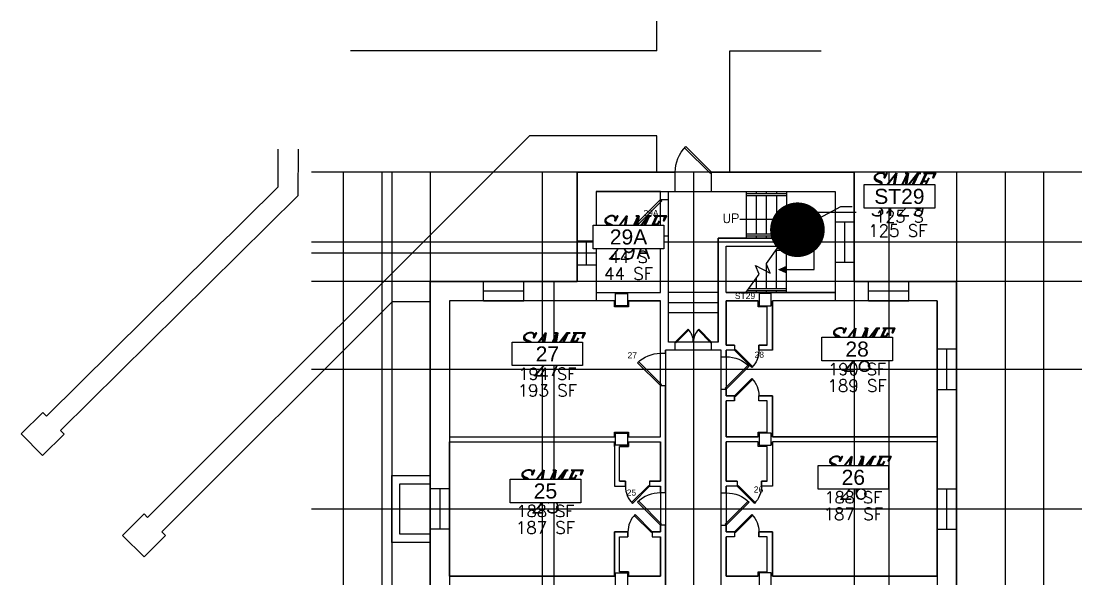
# Model space of a CAD drawing. Header units: inches. Extents: x 3065839 to 3066144, y 1245232 to 1245521.
# Drawn here: x 3065915.5 to 3066002.8, y 1245474.7 to 1245520.6 of the extents above; entities that cross this region are included whole.
import ezdxf
from ezdxf.enums import TextEntityAlignment as Align

# ---------------------------------------------------------------- set-up
doc = ezdxf.new("R2010")
doc.units = ezdxf.units.IN
doc.header["$MEASUREMENT"] = 0
doc.set_wipeout_variables(frame=1)
for name, color, linetype in [('A-ANNO-RMNO', 4, 'Continuous'), ('A-ANNO-RMNO-OLD', 4, 'Continuous'), ('A-ANNO-RMSF', 4, 'Continuous'), ('A-DOOR', 2, 'Continuous'), ('A-FLOR-LEVL', 3, 'Continuous'), ('A-GLAZ', 2, 'Continuous'), ('A-SPAC-ANOT', 7, 'Continuous'), ('A-SPAC-GROS', 6, 'Continuous'), ('A-SPAC-PPLN-AREA', 3, 'Continuous'), ('A-SPAC-RMBX', 4, 'Continuous'), ('A-SPAC-RMDR', 7, 'Continuous'), ('A-SPAC-RMNO', 4, 'Continuous'), ('A-SPAC-RMTW', 4, 'Continuous'), ('A-SPAC-WPBX', 4, 'Continuous'), ('A-WALL', 7, 'Continuous'), ('L-SITE', 1, 'Continuous'), ('S-COLS', 5, 'Continuous'), ('S-GRID', 1, 'Continuous')]:
    doc.layers.add(name, color=color, linetype=linetype)
doc.styles.add('FAI1', font='arial.ttf')
doc.styles.add('RMTAG-OLDNUM', font='complex.shx', dxfattribs={"oblique": 25, "height": 17})
doc.styles.add('RMTAG-RMNUM', font='simplex', dxfattribs={"height": 17})
doc.styles.add('RMTAG-SQFT', font='simplex', dxfattribs={"height": 12})
doc.styles.add('ROMANS', font='romans.shx')
doc.styles.add('SIMPLEX', font='simplex')
doc.styles.get("Standard").update_dxf_attribs({"font": 'arial.ttf'})
doc.dimstyles.get("Standard").update_dxf_attribs({"dimtxt": 0.18, "dimasz": 0.18, "dimexe": 0.18, "dimexo": 0.0625, "dimgap": 0.09, "dimtad": 0, "dimtih": 1, "dimtoh": 1, "dimdec": 4, "dimzin": 0, "dimdsep": 46, "dimtxsty": 'Standard', "dimcen": 0.09, "dimadec": 0, "dimazin": 0, "dimtfac": 1, "dimtdec": 4, "dimtofl": 0, "dimtmove": 0, "dimatfit": 3, "dimfxl": 1, "dimtolj": 1, "dimtzin": 0, "dimarcsym": 0})

# ---------------------------------------------------------------- blocks, each defined once
blk = doc.blocks.new('RMTAG3')
at = {"layer": 'A-ANNO-RMNO', "style": 'RMTAG-RMNUM'}
blk.add_attdef('ROOM#', text='', height=17, dxfattribs=at).set_placement((0, 0), align=Align.BOTTOM_CENTER)
at = {"layer": 'A-ANNO-RMNO-OLD', "style": 'RMTAG-OLDNUM', "oblique": 25}
blk.add_attdef('OLDROOM#', text='', height=17, dxfattribs=at).set_placement((0, 25.5), align=Align.BOTTOM_CENTER)
at = {"layer": 'A-ANNO-RMSF', "style": 'RMTAG-SQFT'}
blk.add_attdef('SQ-FT', text='', height=12, dxfattribs=at).set_placement((0, -19), align=Align.BOTTOM_CENTER)
blk = doc.blocks.new('AWI002')
blk.add_line((-0.5, -1), (0.5, -1))
blk = doc.blocks.new('ADO001')
for p, q in [((0.207106, 0.707105), (-0.499999, 0)), ((-0.465625, -0.034373), (0.240643, 0.671896)), ((-0.499999, 0), (-0.465625, -0.034373))]:
    blk.add_line(p, q)
blk.add_arc((-0.499999, 0), 0.999997, 0, 45)
blk = doc.blocks.new('ADO101')
for p, q in [((0.465624, -0.034373), (-0.240645, 0.671896)), ((-0.207108, 0.707105), (0.499997, 0)), ((0.499997, 0), (0.465624, -0.034373))]:
    blk.add_line(p, q)
blk.add_arc((0.499997, 0), 0.999997, 135, 180)
blk = doc.blocks.new('ADO401')
for p, q in [((-0.146446, 0.353552), (-0.499999, 0)), ((-0.482812, -0.017187), (-0.129678, 0.335948)), ((-0.129678, 0.335948), (-0.146446, 0.353552)), ((0.129678, 0.335948), (0.146446, 0.353552)), ((0.482812, -0.017187), (0.129678, 0.335948)), ((0.146446, 0.353552), (0.499999, 0)), ((-0.499999, 0), (-0.482812, -0.017187)), ((0.499999, 0), (0.482812, -0.017187))]:
    blk.add_line(p, q)
for centre, start, end in [((-0.499999, 0), 0, 45), ((0.499999, 0), 135, 180)]:
    blk.add_arc(centre, 0.499999, start, end)
blk = doc.blocks.new('FMGRM1')
at = {"style": 'FAI1'}
for tag, p in [('DATA1', (0, -0.284)), ('DATA2', (0, -0.443)), ('DATA3', (0, -0.602)), ('DATA4', (0, -0.762)), ('DATA5', (0, -0.921))]:
    blk.add_attdef(tag, text='', height=0.117, dxfattribs=at).set_placement(p, align=Align.CENTER)
at = {"layer": 'A-SPAC-RMDR', "style": 'FAI1'}
blk.add_attdef('RMDOOR', text='', height=0.08, dxfattribs=at).set_placement((0, 0.257), align=Align.MIDDLE)
at = {"layer": 'A-SPAC-RMNO', "style": 'FAI1'}
blk.add_attdef('RMNUMB', text='', height=0.16, dxfattribs=at).set_placement((0, 0), align=Align.MIDDLE)
at = {"linetype": 'Continuous'}
blk.add_wipeout([(-0.375, -0.125), (0.375, -0.125), (0.375, 0.125), (-0.375, 0.125)], dxfattribs=at).dxf.layer = 'A-SPAC-WPBX'
at = {"layer": 'A-SPAC-RMBX', "linetype": 'Continuous'}
blk.add_lwpolyline([(-0.375, 0.125), (0.375, 0.125), (0.375, -0.125), (-0.375, -0.125)], close=True, dxfattribs=at)

msp = doc.modelspace()

# ---------------------------------------------------------------- linework, layer by layer
at = {"layer": 'A-ANNO-RMNO'}
msp.add_line((3065980.632, 1245504.895), (3065984.266, 1245504.895), dxfattribs=at)
msp.add_solid([(3065980.632, 1245504.729), (3065980.632, 1245505.062), (3065979.632, 1245504.895)], dxfattribs=at)
at = {"layer": 'A-FLOR-LEVL'}
for p, q in [((3065975.185, 1245506.596), (3065975.185, 1245502.763)), ((3065975.185, 1245506.43), (3065978.518, 1245506.43)), ((3065975.185, 1245506.263), (3065978.518, 1245506.263)), ((3065976.018, 1245506.596), (3065976.018, 1245506.43)), ((3065976.018, 1245506.263), (3065976.018, 1245503.096)), ((3065976.852, 1245506.596), (3065976.852, 1245506.43)), ((3065976.852, 1245506.263), (3065976.852, 1245503.096)), ((3065977.685, 1245506.596), (3065977.685, 1245506.43)), ((3065977.685, 1245506.263), (3065977.685, 1245503.096)), ((3065978.518, 1245506.596), (3065978.518, 1245502.763)), ((3065980.793, 1245504.286), (3065974.676, 1245504.286)), ((3065980.793, 1245500.157), (3065980.793, 1245504.286)), ((3065975.185, 1245503.096), (3065978.518, 1245503.096)), ((3065975.185, 1245502.93), (3065978.518, 1245502.93)), ((3065976.018, 1245502.93), (3065976.018, 1245502.763)), ((3065976.852, 1245502.93), (3065976.852, 1245502.763)), ((3065977.685, 1245502.93), (3065977.685, 1245502.763)), ((3065976.869, 1245500.664), (3065977.879, 1245502.096)), ((3065977.702, 1245498.596), (3065977.702, 1245501.846)), ((3065977.761, 1245501.93), (3065978.518, 1245501.93)), ((3065978.518, 1245498.263), (3065978.518, 1245502.096)), ((3065977.644, 1245501.763), (3065978.518, 1245501.763)), ((3065976.869, 1245498.596), (3065976.869, 1245500.664)), ((3065978.547, 1245500.157), (3065980.793, 1245500.157)), ((3065975.202, 1245498.3), (3065976.254, 1245499.792)), ((3065976.035, 1245498.596), (3065976.035, 1245499.482)), ((3065975.293, 1245498.43), (3065978.518, 1245498.43)), ((3065975.411, 1245498.596), (3065978.518, 1245498.596)), ((3065976.035, 1245498.263), (3065976.035, 1245498.43)), ((3065976.869, 1245498.263), (3065976.869, 1245498.43)), ((3065977.702, 1245498.263), (3065977.702, 1245498.43)), ((3065972.893, 1245498.263), (3065968.81, 1245498.263)), ((3065972.893, 1245497.43), (3065968.81, 1245497.43)), ((3065972.893, 1245496.596), (3065968.81, 1245496.596))]:
    msp.add_line(p, q, dxfattribs=at)
msp.add_lwpolyline([(3065976.254, 1245499.792), (3065975.971, 1245500.501), (3065977.17, 1245499.858), (3065976.87, 1245500.605)], dxfattribs=at)
msp.add_solid([(3065978.547, 1245499.823), (3065978.547, 1245500.49), (3065977.8, 1245500.157)], dxfattribs=at)
at = {"layer": 'A-GLAZ'}
for p, q in [((3065982.518, 1245504.096), (3065982.518, 1245500.763)), ((3065984.102, 1245504.096), (3065984.102, 1245500.763)), ((3065961.268, 1245502.513), (3065961.268, 1245500.513)), ((3065962.852, 1245502.513), (3065962.852, 1245500.513)), ((3065953.56, 1245499.18), (3065956.893, 1245499.18)), ((3065985.268, 1245499.18), (3065988.602, 1245499.18)), ((3065953.56, 1245497.596), (3065956.893, 1245497.596)), ((3065985.268, 1245497.581), (3065988.602, 1245497.581)), ((3065990.935, 1245493.596), (3065990.935, 1245490.263)), ((3065992.519, 1245493.596), (3065992.519, 1245490.263)), ((3065949.185, 1245478.763), (3065949.185, 1245482.096)), ((3065950.768, 1245478.763), (3065950.768, 1245482.096)), ((3065990.935, 1245482.096), (3065990.935, 1245478.763)), ((3065992.519, 1245482.096), (3065992.519, 1245478.763))]:
    msp.add_line(p, q, dxfattribs=at)
at = {"layer": 'A-SPAC-GROS'}
msp.add_lwpolyline([(3065996.518, 1245339.346), (3065992.519, 1245339.346), (3065992.519, 1245499.18), (3065984.102, 1245499.18), (3065984.102, 1245508.18), (3065961.268, 1245508.18), (3065961.268, 1245499.18), (3065949.185, 1245499.18), (3065949.185, 1245348.313), (3065945.185, 1245348.313), (3065945.185, 1245310.346), (3065996.518, 1245310.346)], close=True, dxfattribs=at)
at = {"layer": 'A-SPAC-PPLN-AREA'}
for points in [[(3065968.143, 1245506.596), (3065962.852, 1245506.596), (3065962.852, 1245498.263), (3065968.143, 1245498.263)], [(3065968.81, 1245494.18), (3065968.81, 1245506.596), (3065982.518, 1245506.596), (3065982.518, 1245498.263), (3065973.56, 1245498.263), (3065973.56, 1245502.096), (3065978.518, 1245502.096), (3065978.518, 1245502.763), (3065972.893, 1245502.763), (3065972.893, 1245494.18)], [(3065968.143, 1245497.596), (3065965.518, 1245497.596), (3065965.518, 1245497.096), (3065964.352, 1245497.096), (3065964.352, 1245497.596), (3065950.768, 1245497.596), (3065950.768, 1245486.388), (3065964.352, 1245486.388), (3065964.352, 1245486.763), (3065965.518, 1245486.763), (3065965.518, 1245486.388), (3065968.143, 1245486.388)], [(3065990.935, 1245497.581), (3065977.352, 1245497.581), (3065977.352, 1245493.513), (3065976.248, 1245493.513), (3065976.248, 1245493.93), (3065976.935, 1245493.93), (3065976.935, 1245497.096), (3065976.185, 1245497.096), (3065976.185, 1245497.581), (3065973.56, 1245497.581), (3065973.56, 1245493.93), (3065974.248, 1245493.93), (3065974.248, 1245493.513), (3065973.56, 1245493.513), (3065973.56, 1245489.763), (3065974.248, 1245489.763), (3065974.248, 1245489.346), (3065973.56, 1245489.346), (3065973.56, 1245486.388), (3065976.185, 1245486.388), (3065976.185, 1245486.763), (3065976.935, 1245486.763), (3065976.935, 1245489.346), (3065976.248, 1245489.346), (3065976.248, 1245489.763), (3065977.352, 1245489.763), (3065977.352, 1245486.388), (3065990.935, 1245486.388)], [(3065972.352, 1245493.513), (3065969.352, 1245493.513), (3065968.56, 1245493.513), (3065968.56, 1245359.471), (3065965.685, 1245359.471), (3065965.685, 1245348.18), (3065967.414, 1245348.18), (3065971.414, 1245348.18), (3065973.143, 1245348.18), (3065973.143, 1245493.513)], [(3065950.768, 1245485.971), (3065964.352, 1245485.971), (3065964.352, 1245482.305), (3065965.248, 1245482.305), (3065965.248, 1245482.721), (3065964.768, 1245482.721), (3065964.768, 1245485.596), (3065965.518, 1245485.596), (3065965.518, 1245485.971), (3065968.143, 1245485.971), (3065968.143, 1245482.721), (3065967.248, 1245482.721), (3065967.248, 1245482.305), (3065968.143, 1245482.305), (3065968.143, 1245478.555), (3065967.456, 1245478.555), (3065967.456, 1245478.138), (3065968.143, 1245478.138), (3065968.143, 1245474.888), (3065965.518, 1245474.888), (3065965.518, 1245475.263), (3065964.768, 1245475.263), (3065964.768, 1245478.138), (3065965.456, 1245478.138), (3065965.456, 1245478.555), (3065964.352, 1245478.555), (3065964.352, 1245474.888), (3065950.768, 1245474.888)], [(3065990.935, 1245485.971), (3065977.352, 1245485.971), (3065977.352, 1245482.305), (3065976.456, 1245482.305), (3065976.456, 1245482.721), (3065976.935, 1245482.721), (3065976.935, 1245485.596), (3065976.185, 1245485.596), (3065976.185, 1245485.971), (3065973.56, 1245485.971), (3065973.56, 1245482.721), (3065974.456, 1245482.721), (3065974.456, 1245482.305), (3065973.56, 1245482.305), (3065973.56, 1245478.555), (3065974.248, 1245478.555), (3065974.248, 1245478.138), (3065973.56, 1245478.138), (3065973.56, 1245474.888), (3065976.185, 1245474.888), (3065976.185, 1245475.263), (3065976.935, 1245475.263), (3065976.935, 1245478.138), (3065976.248, 1245478.138), (3065976.248, 1245478.555), (3065977.352, 1245478.555), (3065977.352, 1245474.888), (3065990.935, 1245474.888)]]:
    msp.add_lwpolyline(points, close=True, dxfattribs=at)
at = {"layer": 'A-WALL'}
for p, q in [((3065961.268, 1245499.18), (3065961.268, 1245508.18)), ((3065961.268, 1245508.18), (3065969.352, 1245508.18)), ((3065969.352, 1245506.596), (3065969.352, 1245508.18)), ((3065972.352, 1245508.18), (3065984.102, 1245508.18)), ((3065972.352, 1245506.596), (3065972.352, 1245508.18)), ((3065984.102, 1245499.18), (3065984.102, 1245508.18)), ((3065962.852, 1245506.596), (3065969.352, 1245506.596)), ((3065962.852, 1245506.596), (3065962.852, 1245497.596)), ((3065968.143, 1245505.93), (3065968.143, 1245506.596)), ((3065968.81, 1245505.93), (3065968.81, 1245506.596)), ((3065972.352, 1245506.596), (3065982.518, 1245506.596)), ((3065982.518, 1245506.596), (3065982.518, 1245497.581)), ((3065968.143, 1245505.93), (3065968.81, 1245505.93)), ((3065982.518, 1245504.096), (3065984.102, 1245504.096)), ((3065968.143, 1245498.263), (3065968.143, 1245502.93)), ((3065968.143, 1245502.93), (3065968.81, 1245502.93)), ((3065968.81, 1245494.18), (3065968.81, 1245502.93)), ((3065972.893, 1245494.18), (3065972.893, 1245502.763)), ((3065972.893, 1245502.763), (3065978.518, 1245502.763)), ((3065978.518, 1245502.763), (3065978.518, 1245502.096)), ((3065962.852, 1245502.513), (3065961.268, 1245502.513)), ((3065973.56, 1245498.263), (3065973.56, 1245502.096)), ((3065973.56, 1245502.096), (3065978.518, 1245502.096)), ((3065962.852, 1245500.513), (3065961.268, 1245500.513)), ((3065982.518, 1245500.763), (3065984.102, 1245500.763)), ((3065949.185, 1245499.18), (3065961.268, 1245499.18)), ((3065949.185, 1245348.313), (3065949.185, 1245499.18)), ((3065953.56, 1245497.596), (3065953.56, 1245499.18)), ((3065956.893, 1245497.596), (3065956.893, 1245499.18)), ((3065984.102, 1245499.18), (3065992.519, 1245499.18)), ((3065985.268, 1245497.581), (3065985.268, 1245499.18)), ((3065988.602, 1245497.581), (3065988.602, 1245499.18)), ((3065992.519, 1245345.513), (3065992.519, 1245499.18)), ((3065950.768, 1245497.596), (3065950.768, 1245348.18)), ((3065964.352, 1245497.596), (3065950.768, 1245497.596)), ((3065962.852, 1245498.263), (3065968.143, 1245498.263)), ((3065964.352, 1245498.263), (3065965.518, 1245498.263)), ((3065964.352, 1245497.096), (3065964.352, 1245497.596)), ((3065965.518, 1245497.596), (3065965.518, 1245497.096)), ((3065965.518, 1245497.596), (3065968.143, 1245497.596)), ((3065968.143, 1245493.263), (3065968.143, 1245497.596)), ((3065973.56, 1245498.263), (3065982.518, 1245498.263)), ((3065973.56, 1245497.581), (3065976.185, 1245497.581)), ((3065973.56, 1245493.93), (3065973.56, 1245497.581)), ((3065976.185, 1245497.096), (3065976.185, 1245497.581)), ((3065977.352, 1245497.581), (3065977.352, 1245497.096)), ((3065977.352, 1245493.513), (3065977.352, 1245497.581)), ((3065990.935, 1245497.581), (3065977.352, 1245497.581)), ((3065990.935, 1245497.581), (3065990.935, 1245344.846)), ((3065965.518, 1245497.096), (3065964.352, 1245497.096)), ((3065976.935, 1245497.096), (3065976.185, 1245497.096)), ((3065976.935, 1245493.93), (3065976.935, 1245497.096)), ((3065969.352, 1245494.18), (3065968.81, 1245494.18)), ((3065969.352, 1245493.513), (3065969.352, 1245494.18)), ((3065972.893, 1245494.18), (3065972.352, 1245494.18)), ((3065972.352, 1245493.513), (3065972.352, 1245494.18)), ((3065968.143, 1245493.263), (3065968.56, 1245493.263)), ((3065968.56, 1245493.263), (3065968.56, 1245493.513)), ((3065969.352, 1245493.513), (3065968.56, 1245493.513)), ((3065973.143, 1245493.513), (3065972.352, 1245493.513)), ((3065973.143, 1245492.971), (3065973.143, 1245493.513)), ((3065974.248, 1245493.93), (3065973.56, 1245493.93)), ((3065974.248, 1245493.513), (3065973.56, 1245493.513)), ((3065973.56, 1245492.971), (3065973.56, 1245493.513)), ((3065974.248, 1245493.93), (3065974.248, 1245493.513)), ((3065976.935, 1245493.93), (3065976.248, 1245493.93)), ((3065976.248, 1245493.93), (3065976.248, 1245493.513)), ((3065977.352, 1245493.513), (3065976.248, 1245493.513)), ((3065992.519, 1245493.596), (3065990.935, 1245493.596)), ((3065973.143, 1245492.971), (3065973.56, 1245492.971)), ((3065968.143, 1245486.388), (3065968.143, 1245490.596)), ((3065968.143, 1245490.596), (3065968.56, 1245490.596)), ((3065968.56, 1245481.763), (3065968.56, 1245490.596)), ((3065973.143, 1245481.763), (3065973.143, 1245490.305)), ((3065973.143, 1245490.305), (3065973.56, 1245490.305)), ((3065973.56, 1245489.763), (3065973.56, 1245490.305)), ((3065974.248, 1245489.763), (3065973.56, 1245489.763)), ((3065974.248, 1245489.346), (3065974.248, 1245489.763)), ((3065977.352, 1245489.763), (3065976.248, 1245489.763)), ((3065976.248, 1245489.346), (3065976.248, 1245489.763)), ((3065977.352, 1245486.388), (3065977.352, 1245489.763)), ((3065992.519, 1245490.263), (3065990.935, 1245490.263)), ((3065973.56, 1245486.388), (3065973.56, 1245489.346)), ((3065974.248, 1245489.346), (3065973.56, 1245489.346)), ((3065976.935, 1245489.346), (3065976.248, 1245489.346)), ((3065976.935, 1245486.763), (3065976.935, 1245489.346)), ((3065950.768, 1245486.388), (3065964.352, 1245486.388)), ((3065964.352, 1245486.763), (3065965.518, 1245486.763)), ((3065964.352, 1245486.388), (3065964.352, 1245486.763)), ((3065965.518, 1245486.763), (3065965.518, 1245486.388)), ((3065965.518, 1245486.388), (3065968.143, 1245486.388)), ((3065976.185, 1245486.388), (3065973.56, 1245486.388)), ((3065976.185, 1245486.763), (3065976.935, 1245486.763)), ((3065976.185, 1245486.388), (3065976.185, 1245486.763)), ((3065977.352, 1245486.763), (3065977.352, 1245486.388)), ((3065990.935, 1245486.388), (3065977.352, 1245486.388)), ((3065950.768, 1245485.971), (3065964.352, 1245485.971)), ((3065964.352, 1245485.596), (3065964.352, 1245485.971)), ((3065964.352, 1245485.971), (3065964.352, 1245482.305)), ((3065965.518, 1245485.596), (3065964.768, 1245485.596)), ((3065964.768, 1245482.721), (3065964.768, 1245485.596)), ((3065965.518, 1245485.971), (3065968.143, 1245485.971)), ((3065965.518, 1245485.971), (3065965.518, 1245485.596)), ((3065968.143, 1245482.721), (3065968.143, 1245485.971)), ((3065976.185, 1245485.971), (3065973.56, 1245485.971)), ((3065973.56, 1245482.721), (3065973.56, 1245485.971)), ((3065976.185, 1245485.596), (3065976.185, 1245485.971)), ((3065976.935, 1245485.596), (3065976.185, 1245485.596)), ((3065976.935, 1245482.721), (3065976.935, 1245485.596)), ((3065990.935, 1245485.971), (3065977.352, 1245485.971)), ((3065977.352, 1245485.68), (3065977.352, 1245485.971)), ((3065977.352, 1245485.971), (3065977.352, 1245482.305)), ((3065946.018, 1245477.68), (3065946.018, 1245483.18)), ((3065946.018, 1245483.18), (3065949.185, 1245483.18)), ((3065964.768, 1245482.721), (3065965.248, 1245482.721)), ((3065965.248, 1245482.721), (3065965.248, 1245482.305)), ((3065967.248, 1245482.721), (3065967.248, 1245482.305)), ((3065967.248, 1245482.721), (3065968.143, 1245482.721)), ((3065974.456, 1245482.721), (3065973.56, 1245482.721)), ((3065974.456, 1245482.721), (3065974.456, 1245482.305)), ((3065976.935, 1245482.721), (3065976.456, 1245482.721)), ((3065976.456, 1245482.721), (3065976.456, 1245482.305)), ((3065946.685, 1245478.346), (3065946.685, 1245482.513)), ((3065946.685, 1245482.513), (3065949.185, 1245482.513)), ((3065950.768, 1245482.096), (3065949.185, 1245482.096)), ((3065964.352, 1245482.305), (3065965.248, 1245482.305)), ((3065967.248, 1245482.305), (3065968.143, 1245482.305)), ((3065968.143, 1245481.763), (3065968.143, 1245482.305)), ((3065968.56, 1245481.763), (3065968.143, 1245481.763)), ((3065973.143, 1245481.763), (3065973.56, 1245481.763)), ((3065974.456, 1245482.305), (3065973.56, 1245482.305)), ((3065973.56, 1245481.763), (3065973.56, 1245482.305)), ((3065977.352, 1245482.305), (3065976.456, 1245482.305)), ((3065990.935, 1245482.096), (3065992.519, 1245482.096)), ((3065968.56, 1245479.096), (3065968.143, 1245479.096)), ((3065968.143, 1245478.555), (3065968.143, 1245479.096)), ((3065968.56, 1245470.263), (3065968.56, 1245479.096)), ((3065973.143, 1245479.096), (3065973.56, 1245479.096)), ((3065973.143, 1245470.263), (3065973.143, 1245479.096)), ((3065973.56, 1245478.555), (3065973.56, 1245479.096)), ((3065949.185, 1245478.346), (3065946.685, 1245478.346)), ((3065950.768, 1245478.763), (3065949.185, 1245478.763)), ((3065964.352, 1245478.555), (3065965.456, 1245478.555)), ((3065964.352, 1245474.888), (3065964.352, 1245478.555)), ((3065965.456, 1245478.555), (3065965.456, 1245478.138)), ((3065967.456, 1245478.555), (3065967.456, 1245478.138)), ((3065967.456, 1245478.555), (3065968.143, 1245478.555)), ((3065974.248, 1245478.555), (3065973.56, 1245478.555)), ((3065974.248, 1245478.555), (3065974.248, 1245478.138)), ((3065977.352, 1245478.555), (3065976.248, 1245478.555)), ((3065976.248, 1245478.555), (3065976.248, 1245478.138)), ((3065977.352, 1245474.888), (3065977.352, 1245478.555)), ((3065990.935, 1245478.763), (3065992.519, 1245478.763)), ((3065949.185, 1245477.68), (3065946.018, 1245477.68)), ((3065964.768, 1245478.138), (3065965.456, 1245478.138)), ((3065964.768, 1245475.263), (3065964.768, 1245478.138)), ((3065967.456, 1245478.138), (3065968.143, 1245478.138)), ((3065968.143, 1245474.888), (3065968.143, 1245478.138)), ((3065973.56, 1245474.888), (3065973.56, 1245478.138)), ((3065974.248, 1245478.138), (3065973.56, 1245478.138)), ((3065976.935, 1245478.138), (3065976.248, 1245478.138)), ((3065976.935, 1245475.263), (3065976.935, 1245478.138)), ((3065950.768, 1245474.888), (3065964.352, 1245474.888)), ((3065964.352, 1245474.888), (3065964.352, 1245475.263)), ((3065964.768, 1245475.263), (3065965.518, 1245475.263)), ((3065965.518, 1245475.263), (3065965.518, 1245474.888)), ((3065965.518, 1245474.888), (3065968.143, 1245474.888)), ((3065976.185, 1245474.888), (3065973.56, 1245474.888)), ((3065976.185, 1245475.263), (3065976.935, 1245475.263)), ((3065976.185, 1245474.888), (3065976.185, 1245475.263)), ((3065977.352, 1245475.263), (3065977.352, 1245474.888)), ((3065990.935, 1245474.888), (3065977.352, 1245474.888))]:
    msp.add_line(p, q, dxfattribs=at)
at = {"layer": 'L-SITE'}
for p, q in [((3065967.852, 1245518.18), (3065967.852, 1245520.631)), ((3065967.852, 1245518.18), (3065942.603, 1245518.18)), ((3065973.852, 1245508.18), (3065973.852, 1245518.18)), ((3065973.852, 1245518.18), (3065981.371, 1245518.18)), ((3065957.352, 1245511.18), (3065925.906, 1245479.734)), ((3065967.852, 1245511.18), (3065957.352, 1245511.18)), ((3065967.852, 1245508.18), (3065967.852, 1245511.18)), ((3065936.634, 1245510.093), (3065936.618, 1245506.95)), ((3065938.3, 1245510.084), (3065938.281, 1245506.251)), ((3065936.618, 1245506.95), (3065917.563, 1245488.09)), ((3065938.281, 1245506.251), (3065918.736, 1245486.905)), ((3065946.042, 1245497.513), (3065927.085, 1245478.556)), ((3065949.185, 1245497.513), (3065946.042, 1245497.513)), ((3065917.27, 1245488.386), (3065915.493, 1245486.627)), ((3065917.563, 1245488.09), (3065917.27, 1245488.386)), ((3065917.252, 1245484.851), (3065915.493, 1245486.627)), ((3065919.029, 1245486.609), (3065917.252, 1245484.851)), ((3065919.029, 1245486.609), (3065918.736, 1245486.905)), ((3065925.612, 1245480.029), (3065923.844, 1245478.261)), ((3065925.612, 1245480.029), (3065925.906, 1245479.734)), ((3065923.844, 1245478.261), (3065925.612, 1245476.493)), ((3065927.379, 1245478.261), (3065925.612, 1245476.493)), ((3065927.085, 1245478.556), (3065927.379, 1245478.261))]:
    msp.add_line(p, q, dxfattribs=at)
at = {"layer": 'S-COLS'}
for p, q in [((3065964.435, 1245498.18), (3065965.435, 1245498.18)), ((3065964.435, 1245497.18), (3065964.435, 1245498.18)), ((3065965.435, 1245498.18), (3065965.435, 1245497.18)), ((3065976.268, 1245498.18), (3065976.268, 1245497.18)), ((3065977.268, 1245498.18), (3065976.268, 1245498.18)), ((3065977.268, 1245497.18), (3065977.268, 1245498.18)), ((3065965.435, 1245497.18), (3065964.435, 1245497.18)), ((3065976.268, 1245497.18), (3065977.268, 1245497.18)), ((3065964.435, 1245485.68), (3065964.435, 1245486.68)), ((3065964.435, 1245486.68), (3065965.435, 1245486.68)), ((3065965.435, 1245486.68), (3065965.435, 1245485.68)), ((3065977.268, 1245486.68), (3065976.268, 1245486.68)), ((3065976.268, 1245486.68), (3065976.268, 1245485.68)), ((3065977.268, 1245485.68), (3065977.268, 1245486.68)), ((3065965.435, 1245485.68), (3065964.435, 1245485.68)), ((3065976.268, 1245485.68), (3065977.268, 1245485.68)), ((3065964.435, 1245475.18), (3065965.435, 1245475.18)), ((3065964.435, 1245474.18), (3065964.435, 1245475.18)), ((3065965.435, 1245475.18), (3065965.435, 1245474.18)), ((3065976.268, 1245475.18), (3065976.268, 1245474.18)), ((3065977.268, 1245475.18), (3065976.268, 1245475.18)), ((3065977.268, 1245474.18), (3065977.268, 1245475.18))]:
    msp.add_line(p, q, dxfattribs=at)
at = {"layer": 'S-GRID'}
for p, q in [((3066002.837, 1245508.18), (3065939.402, 1245508.18)), ((3065942.018, 1245508.18), (3065942.018, 1245301.897)), ((3065945.185, 1245508.18), (3065945.185, 1245301.897)), ((3065946.018, 1245508.18), (3065946.018, 1245301.897)), ((3065949.185, 1245508.18), (3065949.185, 1245301.897)), ((3065958.435, 1245307.18), (3065958.435, 1245508.18)), ((3065970.852, 1245508.18), (3065970.852, 1245301.897)), ((3065984.102, 1245508.18), (3065984.102, 1245301.897)), ((3065986.935, 1245508.18), (3065986.935, 1245301.897)), ((3065992.518, 1245508.18), (3065992.518, 1245301.897)), ((3065996.518, 1245508.18), (3065996.518, 1245301.897)), ((3065999.685, 1245508.18), (3065999.685, 1245301.897)), ((3066002.837, 1245502.43), (3065939.402, 1245502.43)), ((3065962.852, 1245501.513), (3065939.402, 1245501.513)), ((3066002.837, 1245499.18), (3065939.402, 1245499.18)), ((3065959.352, 1245499.18), (3065959.352, 1245301.897)), ((3066002.837, 1245491.93), (3065939.402, 1245491.93)), ((3066002.837, 1245480.43), (3065939.402, 1245480.43))]:
    msp.add_line(p, q, dxfattribs=at)

# ---------------------------------------------------------------- block references
at = {"layer": 'A-ANNO-RMNO', "xscale": 0.08333333333333333, "yscale": 0.08333333333333333, "zscale": 0.08333333333333333}
for p, values in [((3065987.693, 1245504.154), {'OLDROOM#': 'SAME', 'ROOM#': 'ST29', 'SQ-FT': '125 SF'}), ((3065965.509, 1245500.613), {'OLDROOM#': 'SAME', 'ROOM#': '29A', 'SQ-FT': '44 SF'}), ((3065958.824, 1245490.983), {'OLDROOM#': 'SAME', 'ROOM#': '27', 'SQ-FT': '193 SF'}), ((3065984.335, 1245491.374), {'OLDROOM#': 'SAME', 'ROOM#': '28', 'SQ-FT': '189 SF'}), ((3065984.022, 1245480.805), {'OLDROOM#': 'SAME', 'ROOM#': '26', 'SQ-FT': '187 SF'}), ((3065958.668, 1245479.679), {'OLDROOM#': 'SAME', 'ROOM#': '25', 'SQ-FT': '187 SF'})]:
    msp.add_blockref('RMTAG3', p, dxfattribs=at).add_auto_attribs(values)
at = {"layer": 'A-DOOR', "zscale": 6.666666666666666}
for name, p, xscale, yscale in [('ADO001', (3065970.852, 1245508.18), -3, 3), ('ADO401', (3065970.852, 1245494.18), 3, 3), ('ADO101', (3065975.248, 1245489.763), -2, 2), ('ADO101', (3065966.456, 1245478.555), 2, 2), ('ADO101', (3065975.248, 1245478.555), -2, 2)]:
    msp.add_blockref(name, p, dxfattribs=dict(at, xscale=xscale, yscale=yscale))
for name, p, xscale, yscale, rotation in [('ADO001', (3065968.143, 1245504.43), -3, 3, 90.00000000000007), ('ADO101', (3065968.143, 1245491.93), -2.666666666666667, 2.666666666666667, 90.00000000000007), ('ADO001', (3065975.248, 1245493.513), -2, 2, 180), ('ADO001', (3065973.56, 1245491.638), -2.666666666666667, 2.666666666666667, 270), ('ADO001', (3065966.248, 1245482.305), 2, 2, 180), ('ADO001', (3065968.143, 1245480.43), 2.666666666666667, 2.666666666666667, 90.00000000000006), ('ADO001', (3065973.56, 1245480.43), -2.666666666666667, 2.666666666666667, 270), ('ADO001', (3065975.456, 1245482.305), -2, 2, 180)]:
    msp.add_blockref(name, p, dxfattribs=dict(at, xscale=xscale, yscale=yscale, rotation=rotation))
at = {"layer": 'A-GLAZ', "zscale": 3}
for p, xscale, yscale, rotation in [((3065984.102, 1245502.43), -3.333333333333333, 0.7916666666666666, 270), ((3065962.852, 1245501.513), -2, 0.7916666666666666, 270), ((3065992.519, 1245491.93), -3.333333333333333, 0.7917717499999999, 270), ((3065949.185, 1245480.43), -3.333333333333333, 0.7916666666666666, 90.00000000000007), ((3065992.519, 1245480.43), -3.333333333333333, 0.7917717499999999, 270)]:
    msp.add_blockref('AWI002', p, dxfattribs=dict(at, xscale=xscale, yscale=yscale, rotation=rotation))
at = {"layer": 'A-GLAZ', "xscale": -3.333333333333333, "zscale": 3}
for p, yscale in [((3065955.227, 1245499.18), 0.7916666666666666), ((3065986.935, 1245499.18), 0.7992578333333333)]:
    msp.add_blockref('AWI002', p, dxfattribs=dict(at, yscale=yscale))

# ---------------------------------------------------------------- texts
at = {"layer": 'A-FLOR-LEVL', "style": 'SIMPLEX'}
msp.add_text('UP', height=0.75, dxfattribs=at).set_placement((3065973.244, 1245504.008))

# ---------------------------------------------------------------- next in the draw order: block references
at = {"layer": 'A-SPAC-RMTW'}
ref = msp.add_blockref('FMGRM1', (3065987.815, 1245506.195), dxfattribs=dict(at, xscale=7.75, yscale=7.75, zscale=7.75))
ref.add_attrib('RMNUMB', 'ST29', dxfattribs={"layer": 'A-SPAC-RMNO', "height": 1.24, "style": 'FAI1'}).set_placement((3065987.815, 1245506.195), align=Align.MIDDLE)
ref.add_attrib('RMDOOR', 'ST29', dxfattribs={"layer": 'A-SPAC-RMDR', "height": 0.4996, "style": 'FAI1'}).set_placement((3065975.103, 1245497.994), align=Align.MIDDLE)
ref = msp.add_blockref('FMGRM1', (3065965.509, 1245502.851), dxfattribs=dict(at, xscale=7.75, yscale=7.75, zscale=7.75))
ref.add_attrib('RMNUMB', '29A', dxfattribs={"layer": 'A-SPAC-RMNO', "height": 1.24, "style": 'FAI1'}).set_placement((3065965.509, 1245502.851), align=Align.MIDDLE)
ref.add_attrib('RMDOOR', '29A', dxfattribs={"layer": 'A-SPAC-RMDR', "height": 0.4996, "style": 'FAI1'}).set_placement((3065967.361, 1245504.822), align=Align.MIDDLE)
ref = msp.add_blockref('FMGRM1', (3065958.824, 1245493.221), dxfattribs=dict(at, xscale=7.75, yscale=7.75, zscale=7.75))
ref.add_attrib('RMNUMB', '27', dxfattribs={"layer": 'A-SPAC-RMNO', "height": 1.24, "style": 'FAI1'}).set_placement((3065958.824, 1245493.221), align=Align.MIDDLE)
ref.add_attrib('RMDOOR', '27', dxfattribs={"layer": 'A-SPAC-RMDR', "height": 0.4996, "style": 'FAI1'}).set_placement((3065965.818, 1245493.106), align=Align.MIDDLE)
ref = msp.add_blockref('FMGRM1', (3065984.335, 1245493.612), dxfattribs=dict(at, xscale=7.75, yscale=7.75, zscale=7.75))
ref.add_attrib('RMNUMB', '28', dxfattribs={"layer": 'A-SPAC-RMNO', "height": 1.24, "style": 'FAI1'}).set_placement((3065984.335, 1245493.612), align=Align.MIDDLE)
ref.add_attrib('RMDOOR', '28', dxfattribs={"layer": 'A-SPAC-RMDR', "height": 0.4996, "style": 'FAI1'}).set_placement((3065976.279, 1245493.152), align=Align.MIDDLE)
ref = msp.add_blockref('FMGRM1', (3065984.022, 1245483.043), dxfattribs=dict(at, xscale=7.75, yscale=7.75, zscale=7.75))
ref.add_attrib('RMNUMB', '26', dxfattribs={"layer": 'A-SPAC-RMNO', "height": 1.24, "style": 'FAI1'}).set_placement((3065984.022, 1245483.043), align=Align.MIDDLE)
ref.add_attrib('RMDOOR', '26', dxfattribs={"layer": 'A-SPAC-RMDR', "height": 0.4996, "style": 'FAI1'}).set_placement((3065976.217, 1245482.041), align=Align.MIDDLE)
ref = msp.add_blockref('FMGRM1', (3065958.668, 1245481.917), dxfattribs=dict(at, xscale=7.75, yscale=7.75, zscale=7.75))
ref.add_attrib('RMNUMB', '25', dxfattribs={"layer": 'A-SPAC-RMNO', "height": 1.24, "style": 'FAI1'}).set_placement((3065958.668, 1245481.917), align=Align.MIDDLE)
ref.add_attrib('RMDOOR', '25', dxfattribs={"layer": 'A-SPAC-RMDR', "height": 0.4996, "style": 'FAI1'}).set_placement((3065965.748, 1245481.786), align=Align.MIDDLE)

# ---------------------------------------------------------------- next in the draw order: texts
at = {"layer": 'A-SPAC-ANOT', "style": 'ROMANS'}
for s, p in [('125 S', (3065987.815, 1245504.052)), ('44 S', (3065965.509, 1245500.708)), ('190 SF', (3065984.335, 1245491.47)), ('194 SF', (3065958.824, 1245491.078)), ('188 SF', (3065984.022, 1245480.9)), ('188 SF', (3065958.668, 1245479.774))]:
    msp.add_text(s, height=0.974, dxfattribs=at).set_placement(p, align=Align.CENTER)

# ---------------------------------------------------------------- next in the draw order: leaders
at = {"layer": 'A-SPAC-RMTW'}
msp.add_leader([(3065979.418, 1245503.446), (3065982.988, 1245505.373), (3065983.937, 1245505.373)], dimstyle='Standard', override={"dimscale": 192, "dimasz": 0.09375, "dimlunit": 4, "dimdle": 0.03125, "dimtmove": 2, "dimldrblk": 'DotSmall'}, dxfattribs=at)

doc.saveas('drawing.dxf')
